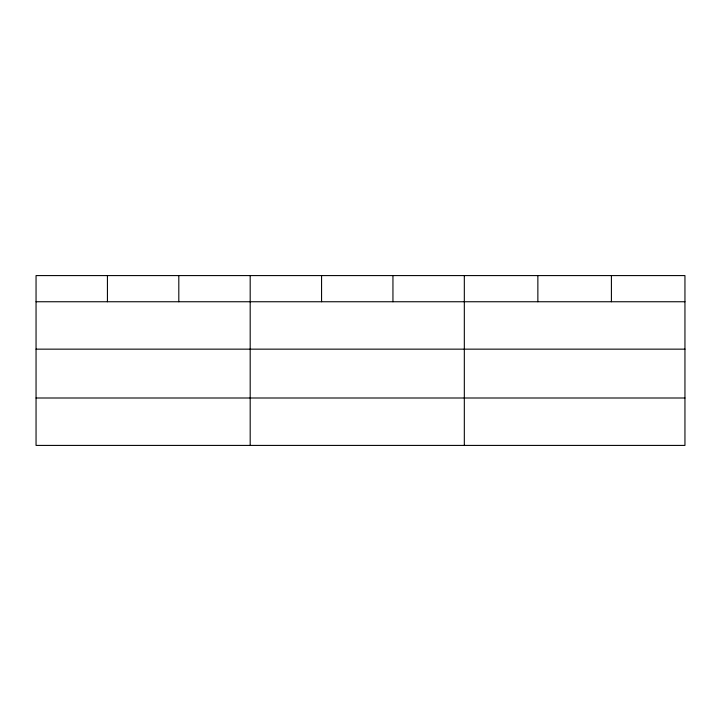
<?xml version="1.0" encoding="UTF-8"?>
<svg xmlns="http://www.w3.org/2000/svg" width="721" height="721" viewBox="0 0 721 721"><rect width="100%" height="100%" fill="white"/><g stroke="black" fill="none" stroke-linecap="round" stroke-linejoin="round"><path stroke-width="1.08" d="M684.95 349.153L684.95 275.584L36.05 275.584L36.05 445.416L684.95 445.416L684.95 349.153L36.05 349.153M36.05 301.748L684.95 301.748M36.05 398.001L684.95 398.001M611.408 275.584L611.408 301.748M537.866 275.584L537.866 301.748M464.324 275.584L464.324 445.416M392.945 275.584L392.945 301.748M321.566 275.584L321.566 301.748M250.187 275.584L250.187 445.416M178.808 275.584L178.808 301.748M107.429 275.584L107.429 301.748"/></g></svg>
